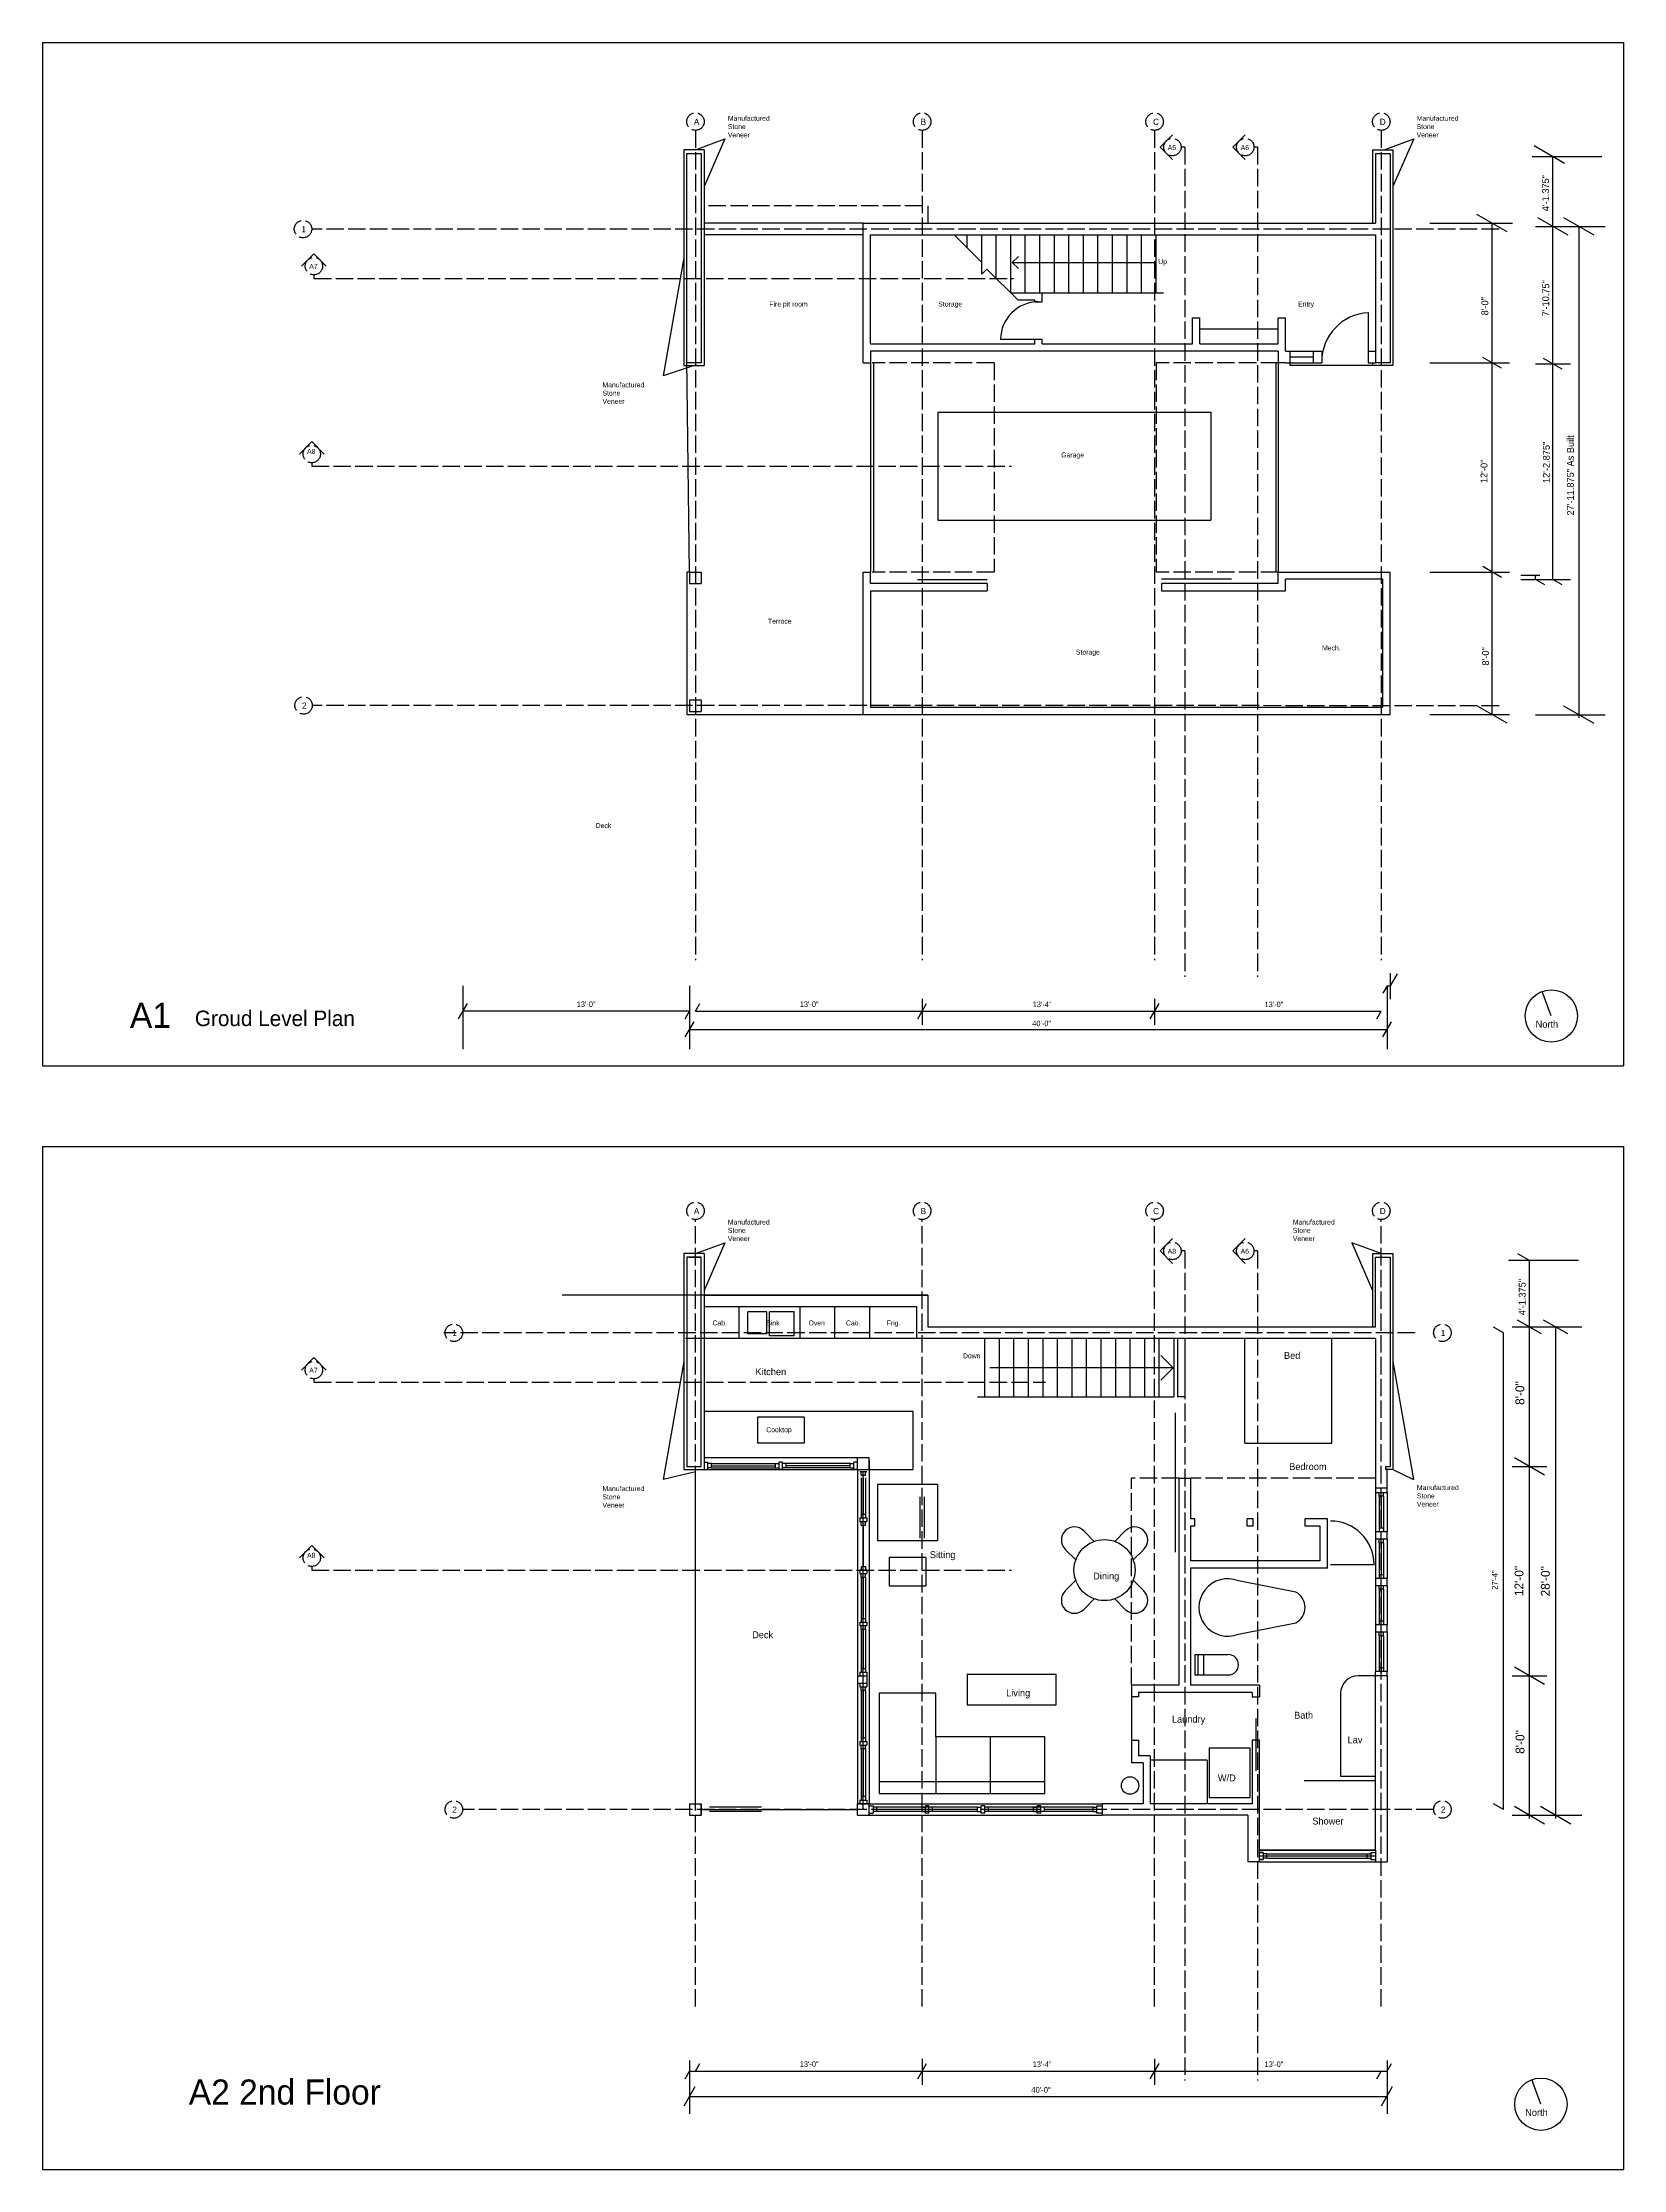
# Model space of a CAD drawing. Header units: inches. Extents: x 967 to 8475, y 452 to 3434.
# Drawn here: x 967 to 2055, y 1971 to 3434 of the extents above; entities that cross this region are included whole.
import ezdxf

# ---------------------------------------------------------------- set-up
doc = ezdxf.new("R2010")
doc.units = ezdxf.units.IN
doc.header["$MEASUREMENT"] = 0
doc.linetypes.add('ACAD_ISO02W100', pattern=[15, 12, -3])
for name, color, linetype in [('const', 7, 'Continuous'), ('e1', 7, 'Continuous'), ('e2', 251, 'Continuous'), ('glass', 172, 'Continuous'), ('grid', 252, 'ACAD_ISO02W100'), ('millwork', 253, 'Continuous'), ('soffit', 253, 'ACAD_ISO02W100'), ('stairs', 140, 'Continuous'), ('walls', 7, 'Continuous')]:
    doc.layers.add(name, color=color, linetype=linetype)

msp = doc.modelspace()

# ---------------------------------------------------------------- linework, layer by layer
for p, q in [((966.9, 3434.3), (2054.9, 3434.3)), ((966.9, 3434.3), (966.9, 2730.3)), ((2054.9, 3434.3), (2054.9, 2730.3)), ((966.9, 2730.3), (2054.9, 2730.3)), ((966.9, 2674.8), (2054.9, 2674.8)), ((966.9, 2674.8), (966.9, 1970.8)), ((2054.9, 2674.8), (2054.9, 1970.8)), ((966.9, 1970.8), (2054.9, 1970.8))]:
    msp.add_line(p, q)
at = {"layer": 'const'}
for p, q in [((2040, 3355.8), (1992, 3355.8)), ((2014.3, 3351.2), (1993.6, 3363.2)), ((2006.4, 3064.9), (2006.4, 3355.8)), ((1974.9, 3304), (1954.1, 3316)), ((1964.5, 2972), (1964.5, 3310)), ((1994.4, 3307.8), (2042.4, 3307.8)), ((2016.8, 3301.8), (1996, 3313.8)), ((2034.8, 3301.8), (2014, 3313.8)), ((2024.4, 2969.6), (2024.4, 3307.8)), ((1921.7, 3214), (1976.5, 3214)), ((1971, 3210.3), (1958.1, 3217.7)), ((1994.4, 3213.3), (2018.4, 3213.3)), ((2012.8, 3209.6), (1999.9, 3217)), ((1971, 3066.3), (1958.1, 3073.7)), ((1921.7, 3070), (1976.5, 3070)), ((1984.2, 3067.8), (1997.3, 3067.8)), ((1984.2, 3064.9), (2018.4, 3064.9)), ((1994.4, 3064.9), (1994.4, 3067.8)), ((2000.8, 3061.2), (1994.4, 3064.9)), ((2012.8, 3061.2), (2006.4, 3064.9)), ((1921.7, 2972), (1976.5, 2972)), ((1974.9, 2966), (1954.1, 2978)), ((1994.4, 2971.8), (2042.4, 2971.8)), ((2034.8, 2965.8), (2014, 2977.8)), ((1256.3, 2785.3), (1256.3, 2741.7)), ((1412.3, 2785.3), (1412.3, 2741.7)), ((1892.3, 2785.3), (1889.3, 2780.1)), ((1892.3, 2785.3), (1892.3, 2741.7)), ((1892.3, 2785.3), (1894.3, 2785.3)), ((1899.1, 2793.6), (1894.3, 2785.3)), ((1253.3, 2762.6), (1259.3, 2773)), ((1412.3, 2767.8), (1256.3, 2767.8)), ((1409.3, 2762.6), (1412.3, 2767.8)), ((1416.3, 2767.8), (1419.3, 2773)), ((1416.3, 2767.8), (1888.3, 2767.8)), ((1569.3, 2762.6), (1575.3, 2773)), ((1729.3, 2762.6), (1735.3, 2773)), ((1885.3, 2762.6), (1888.3, 2767.8)), ((1409.3, 2750.1), (1415.3, 2760.5)), ((1412.3, 2755.3), (1892.3, 2755.3)), ((1889.3, 2750.1), (1895.3, 2760.5)), ((2023.9, 2596.3), (1975.9, 2596.3)), ((1990.3, 2596.3), (1982.3, 2600.9)), ((1990.3, 2212.3), (1990.3, 2596.3)), ((1972.3, 2546.5), (1965.6, 2550.3)), ((1978.3, 2550.5), (2026.3, 2550.5)), ((1998.6, 2545.7), (1982, 2555.3)), ((2016.6, 2545.7), (2000, 2555.3)), ((2008.3, 2212.3), (2008.3, 2550.5)), ((1972.3, 2218.5), (1972.3, 2546.5)), ((2000.7, 2448.5), (1979.9, 2460.5)), ((1978.3, 2454.5), (2002.3, 2454.5)), ((2000.7, 2304.5), (1979.9, 2316.5)), ((1978.3, 2310.5), (2002.3, 2310.5)), ((1972.3, 2218.5), (1965.6, 2222.3)), ((1978.3, 2214.5), (2026.3, 2214.5)), ((2000.7, 2208.5), (1979.9, 2220.5)), ((2018.7, 2208.5), (1997.9, 2220.5)), ((1409.3, 2033.2), (1412.3, 2038.4)), ((1412.3, 2045.7), (1412.3, 2009.1)), ((1412.3, 2038.4), (1892.3, 2038.4)), ((1416.3, 2038.4), (1419.3, 2043.6)), ((1569.3, 2033.2), (1575.3, 2043.6)), ((1729.3, 2033.2), (1735.3, 2043.6)), ((1885.3, 2033.2), (1888.3, 2038.4)), ((1892.3, 2045.7), (1892.3, 2009.1)), ((1892.3, 2038.4), (1895.3, 2043.6)), ((1408.5, 2014.5), (1416.1, 2027.8)), ((1412.3, 2021.1), (1892.3, 2021.1)), ((1888.5, 2014.5), (1896.1, 2027.8))]:
    msp.add_line(p, q, dxfattribs=at)
at = {"layer": 'e1'}
for p, q in [((1892.3, 2436.5), (1892.3, 2452.5)), ((1892.3, 2404.5), (1892.3, 2409.5)), ((1892.3, 2372.5), (1892.3, 2377.5)), ((1892.3, 2340.5), (1892.3, 2345.5)), ((1892.3, 2310.5), (1892.3, 2313.5)), ((1892.3, 2310.5), (1884.3, 2310.5)), ((1892.3, 2310.5), (1892.3, 2214.5))]:
    msp.add_line(p, q, dxfattribs=at)
for centre in [(2005.3, 2764.5), (1998.1, 2015.7)]:
    msp.add_circle(centre, 18, dxfattribs=at)
at = {"layer": 'e2'}
for p, q in [((1753, 3362.4), (1750.5, 3362.4)), ((1803.2, 3362.4), (1800.7, 3362.4)), ((1412.3, 3070), (1410.3, 3216)), ((1412.3, 3070), (1410.3, 3070)), ((1410.3, 3070), (1410.3, 2972)), ((1410.3, 2972), (1531.8, 2972)), ((1753, 2602.8), (1750.5, 2602.8)), ((1803.2, 2602.8), (1800.7, 2602.8)), ((1527.8, 2452.5), (1527.8, 2310.5)), ((1535.8, 2458.5), (1535.8, 2222.5)), ((1527.8, 2305.5), (1527.8, 2222.5)), ((1535.8, 2222.5), (1696.3, 2222.5)), ((1535.8, 2214.5), (1696.3, 2214.5))]:
    msp.add_line(p, q, dxfattribs=at)
at = {"layer": 'glass'}
for p, q in [((1825.3, 3218), (1841.3, 3218)), ((1427.3, 2456.5), (1471.3, 2456.5)), ((1427.3, 2453.5), (1471.3, 2453.5)), ((1522.8, 2456.5), (1478.8, 2456.5)), ((1522.8, 2453.5), (1478.8, 2453.5)), ((1530.3, 2446.6), (1530.3, 2421.6)), ((1533.3, 2446.6), (1533.3, 2421.6)), ((1570.8, 2433.6), (1570.8, 2405.3)), ((1573.8, 2433.6), (1573.8, 2405.3)), ((1886.8, 2434), (1886.8, 2412)), ((1889.8, 2434), (1889.8, 2412)), ((1886.8, 2402), (1886.8, 2380)), ((1889.8, 2402), (1889.8, 2380)), ((1530.3, 2378.3), (1530.3, 2350)), ((1533.3, 2378.3), (1533.3, 2350)), ((1886.8, 2370), (1886.8, 2348)), ((1889.8, 2370), (1889.8, 2348)), ((1530.3, 2342.5), (1530.3, 2315.5)), ((1533.3, 2342.5), (1533.3, 2315.5)), ((1886.8, 2338), (1886.8, 2316)), ((1889.8, 2338), (1889.8, 2316)), ((1530.3, 2300.5), (1530.3, 2267.7)), ((1533.3, 2300.5), (1533.3, 2267.7)), ((1530.3, 2260.2), (1530.3, 2227.5)), ((1533.3, 2260.2), (1533.3, 2227.5)), ((1461.7, 2220), (1426, 2220)), ((1461.7, 2217), (1426, 2217)), ((1576.8, 2220), (1540.5, 2220)), ((1576.8, 2217), (1540.5, 2217)), ((1610.5, 2220), (1579.5, 2220)), ((1610.5, 2217), (1579.5, 2217)), ((1690, 2220), (1618, 2220)), ((1690, 2217), (1618, 2217)), ((1809.4, 2188), (1878.6, 2188)), ((1809.4, 2185), (1878.6, 2185))]:
    msp.add_line(p, q, dxfattribs=at)
at = {"layer": 'grid'}
for p, q in [((1416.3, 3373.9), (1416.3, 2803)), ((1572.3, 3373.9), (1572.3, 2803)), ((1732.3, 3373.9), (1732.3, 2803)), ((1888.3, 3373.9), (1888.3, 2803)), ((1753, 3362.4), (1753, 2791.5)), ((1803.2, 3362.4), (1803.2, 2791.5)), ((1969.3, 3306), (1152.2, 3306)), ((1153.7, 3274.5), (1153.7, 3272)), ((1153.7, 3272), (1635.1, 3272)), ((1152.2, 3145.2), (1152.2, 3142.8)), ((1152.2, 3142.8), (1633.7, 3142.8)), ((1969.3, 2978), (1152.6, 2978.2)), ((1416.3, 2082.9), (1416.3, 2624.4)), ((1572.3, 2082.9), (1572.3, 2624.4)), ((1732.3, 2082.9), (1732.3, 2624.4)), ((1888.3, 2082.9), (1888.3, 2624.4)), ((1753, 2602.8), (1753, 2031.9)), ((1803.2, 2602.8), (1803.2, 2031.9)), ((1911.5, 2546.5), (1243.2, 2546.5)), ((1153.7, 2514.9), (1153.7, 2512.5)), ((1153.7, 2512.5), (1657.3, 2512.5)), ((1152.2, 2385.7), (1152.2, 2383.2)), ((1152.2, 2383.2), (1633.7, 2383.2)), ((1924.3, 2218.5), (1256, 2218.5))]:
    msp.add_line(p, q, dxfattribs=at)
for centre in [(1416.3, 3379.9), (1572.3, 3379.9), (1732.3, 3379.9), (1888.3, 3379.9), (1744.5, 3362.4), (1794.7, 3362.4), (1146.2, 3306), (1153.7, 3280.5), (1152.2, 3151.2), (1146.6, 2978.2), (1416.3, 2630.4), (1572.3, 2630.4), (1732.3, 2630.4), (1888.3, 2630.4), (1744.5, 2602.8), (1794.7, 2602.8), (1250, 2546.5), (1930.3, 2546.5), (1153.7, 2520.9), (1152.2, 2391.7), (1250, 2218.5), (1930.3, 2218.5)]:
    msp.add_circle(centre, 6, dxfattribs=at)
at = {"layer": 'millwork'}
for p, q in [((1416.3, 3360.6), (1436.6, 3368.1)), ((1436.6, 3368.1), (1422.3, 3335.3)), ((1890.3, 3360.6), (1910.6, 3368.1)), ((1910.6, 3368.1), (1896.3, 3335.3)), ((1531.8, 3310), (1422.3, 3310)), ((1531.8, 3302), (1422.3, 3302)), ((1408.3, 3286.3), (1394.1, 3205.1)), ((1817.3, 3237), (1763.3, 3237)), ((1879.3, 3248.5), (1879.3, 3214.5)), ((1825.3, 3222), (1841.3, 3222)), ((1415.3, 3212), (1394.1, 3205.1)), ((1825.3, 3214), (1841.3, 3214)), ((1825.3, 3214), (1825.3, 3212)), ((1882.3, 3212), (1825.3, 3212)), ((1617.1, 3064.7), (1569.1, 3064.7)), ((1785.1, 3065.1), (1737.1, 3065.1)), ((1416.3, 2601), (1436.6, 2608.5)), ((1436.6, 2608.5), (1422.3, 2575.7)), ((1888.3, 2601), (1868, 2608.5)), ((1868, 2608.5), (1882.3, 2575.7)), ((1884.3, 2550.5), (1884.3, 2598.5)), ((1576.3, 2572.5), (1324.5, 2572.5)), ((1446.3, 2542.5), (1446.3, 2564.5)), ((1488.3, 2542.5), (1488.3, 2564.5)), ((1512.3, 2542.5), (1512.3, 2564.5)), ((1536.3, 2542.5), (1536.3, 2564.5)), ((1452.3, 2545.9), (1452.3, 2560.9)), ((1465.3, 2560.9), (1452.3, 2560.9)), ((1465.3, 2545.9), (1465.3, 2560.9)), ((1467.3, 2544.4), (1467.3, 2560.9)), ((1484.3, 2560.9), (1467.3, 2560.9)), ((1484.3, 2544.4), (1484.3, 2560.9)), ((1568.3, 2542.5), (1409.5, 2542.5)), ((1465.3, 2545.9), (1452.3, 2545.9)), ((1484.3, 2544.4), (1467.3, 2544.4)), ((1794.3, 2470.5), (1794.3, 2542.5)), ((1854.3, 2470.5), (1854.3, 2542.5)), ((1408.3, 2526.7), (1394.1, 2445.6)), ((1896.3, 2526.7), (1910.5, 2445.6)), ((1422.3, 2492.5), (1565.8, 2492.5)), ((1459.1, 2488.5), (1459.1, 2470.5)), ((1491.1, 2488.5), (1459.1, 2488.5)), ((1491.1, 2488.5), (1491.1, 2470.5)), ((1565.8, 2492.5), (1565.8, 2452.5)), ((1748, 2502.5), (1748, 2502.5)), ((1527.8, 2460.5), (1422.3, 2460.5)), ((1491.1, 2470.5), (1459.1, 2470.5)), ((1794.3, 2470.5), (1854.3, 2470.5)), ((1415.3, 2450.5), (1394.1, 2445.6)), ((1416.3, 2222.5), (1416.3, 2452.5)), ((1422.3, 2452.5), (1527.8, 2452.5)), ((1427.3, 2455), (1471.3, 2455)), ((1522.8, 2455), (1478.8, 2455)), ((1531.8, 2218.5), (1531.8, 2451.1)), ((1531.8, 2446.6), (1531.8, 2421.6)), ((1535.8, 2452.5), (1565.8, 2452.5)), ((1896.3, 2452.5), (1910.5, 2445.6)), ((1582.9, 2442.2), (1541.6, 2442.2)), ((1541.6, 2442.2), (1541.6, 2403.7)), ((1582.9, 2442.2), (1582.9, 2403.7)), ((1884.3, 2436.5), (1884.3, 2409.5)), ((1888.3, 2434), (1888.3, 2412)), ((1892.3, 2436.5), (1892.3, 2409.5)), ((1531.8, 2414.1), (1531.8, 2385.8)), ((1541.6, 2403.7), (1582.9, 2403.7)), ((1683.5, 2410.3), (1690.7, 2403)), ((1712.1, 2410.3), (1704.8, 2403)), ((1884.3, 2404.5), (1884.3, 2377.5)), ((1888.3, 2402), (1888.3, 2380)), ((1892.3, 2404.5), (1892.3, 2377.5)), ((1574.9, 2391.9), (1549.6, 2391.9)), ((1549.6, 2391.9), (1549.6, 2372.4)), ((1574.9, 2391.9), (1574.9, 2372.4)), ((1670.7, 2397.5), (1678, 2390.3)), ((1724.8, 2397.5), (1717.6, 2390.3)), ((1531.8, 2378.3), (1531.8, 2350)), ((1549.6, 2372.4), (1574.9, 2372.4)), ((1670.7, 2368.9), (1678, 2376.2)), ((1724.8, 2368.9), (1717.6, 2376.2)), ((1829.4, 2368.1), (1790, 2375.8)), ((1884.3, 2372.5), (1884.3, 2345.5)), ((1892.3, 2372.5), (1892.3, 2345.5)), ((1683.5, 2356.2), (1690.7, 2363.4)), ((1712.1, 2356.2), (1704.8, 2363.4)), ((1888.3, 2370), (1888.3, 2348)), ((1531.8, 2342.5), (1531.8, 2315.5)), ((1790, 2339.2), (1829.4, 2346.9)), ((1884.3, 2340.5), (1884.3, 2313.5)), ((1888.3, 2338), (1888.3, 2312.5)), ((1888.3, 2338), (1888.3, 2316)), ((1892.3, 2340.5), (1892.3, 2313.5)), ((1760, 2325.1), (1783, 2325.1)), ((1760, 2325.1), (1760, 2311.1)), ((1762.3, 2311.1), (1762.3, 2325.1)), ((1766, 2325.1), (1766, 2311.1)), ((1531.8, 2300.5), (1531.8, 2267.7)), ((1603.3, 2311.7), (1603.3, 2290.6)), ((1603.3, 2311.7), (1664.5, 2311.7)), ((1664.5, 2290.6), (1664.5, 2311.7)), ((1760, 2311.1), (1783, 2311.1)), ((1860.3, 2298.5), (1860.3, 2241.5)), ((1884.3, 2310.5), (1872.3, 2310.5)), ((1603.3, 2290.6), (1664.5, 2290.6)), ((1531.8, 2260.2), (1531.8, 2227.5)), ((1581.7, 2268.5), (1581.7, 2229.5)), ((1619.2, 2268.5), (1619.2, 2229.5)), ((1769.9, 2260.9), (1797.9, 2260.9)), ((1769.9, 2260.9), (1769.9, 2226.5)), ((1797.9, 2260.9), (1797.9, 2226.5)), ((1768.4, 2252.5), (1729.3, 2252.5)), ((1768.4, 2252.5), (1768.4, 2222.5)), ((1860.3, 2241.5), (1884.3, 2241.5)), ((1656.7, 2237.5), (1542.7, 2237.5)), ((1797.9, 2226.5), (1769.9, 2226.5)), ((1420.3, 2218.5), (1527.8, 2218.5)), ((1572, 2218.5), (1541, 2218.5)), ((1610.5, 2218.5), (1579.5, 2218.5)), ((1649, 2218.5), (1618, 2218.5)), ((1690, 2218.5), (1656.5, 2218.5)), ((1804.4, 2190.5), (1884.3, 2190.5)), ((1804.4, 2186.5), (1884.2, 2186.5)), ((1804.4, 2182.5), (1884.3, 2182.5))]:
    msp.add_line(p, q, dxfattribs=at)
msp.add_lwpolyline([(1542.7, 2229.5), (1656.7, 2229.5), (1656.7, 2268.5), (1581.7, 2268.5), (1581.7, 2298.5), (1542.7, 2298.5), (1542.7, 2229.5)], dxfattribs=at)
msp.add_circle((1715.4, 2235), 6, dxfattribs=at)
for centre, radius, start, end in [((1652.3, 3230), 26, 90, 180), ((1881, 3214.8), 33.7, 92.925, 180.4738), ((1853.3, 2387), 30, 0, 90), ((1677.1, 2403.9), 9, 45, 225), ((1718.5, 2403.9), 9, 315, 135), ((1782.6, 2357.5), 19.8, 67.9278, 292.0722), ((1677.1, 2362.5), 9, 135, 315), ((1718.5, 2362.5), 9, 225, 45), ((1823.8, 2357.5), 12, 297.8274, 62.1726), ((1783, 2318.1), 7, 270, 90), ((1872.3, 2298.5), 12, 90, 180)]:
    msp.add_arc(centre, radius, start, end, dxfattribs=at)
at = {"layer": 'soffit'}
for p, q in [((1572.3, 3322), (1422.3, 3322)), ((1576.3, 3322), (1576.3, 3310)), ((1621.8, 3214), (1537.8, 3214)), ((1621.8, 3214), (1621.8, 3070)), ((1817.3, 3214), (1733.3, 3214)), ((1733.3, 3214), (1733.3, 3070)), ((1621.8, 3070), (1537.8, 3070)), ((1817.3, 3070), (1733.3, 3070)), ((1716.3, 2304.1), (1716.3, 2446.5)), ((1749, 2446.5), (1716.3, 2446.5)), ((1884.3, 2446.5), (1757, 2446.5))]:
    msp.add_line(p, q, dxfattribs=at)
at = {"layer": 'stairs'}
for p, q in [((1613.3, 3283), (1594.3, 3302)), ((1603.3, 3293), (1603.3, 3302)), ((1613.3, 3275), (1613.3, 3302)), ((1623.3, 3272), (1623.3, 3302)), ((1633.3, 3262), (1633.3, 3302)), ((1643.3, 3262), (1643.3, 3302)), ((1653.3, 3262), (1653.3, 3302)), ((1663.3, 3262), (1663.3, 3302)), ((1673.3, 3262), (1673.3, 3302)), ((1683.3, 3262), (1683.3, 3302)), ((1693.3, 3262), (1693.3, 3302)), ((1703.3, 3262), (1703.3, 3302)), ((1713.3, 3262), (1713.3, 3302)), ((1723.3, 3262), (1723.3, 3302)), ((1733.3, 3262), (1733.3, 3302)), ((1613.3, 3275), (1616.8, 3278.5)), ((1638.3, 3257), (1616.8, 3278.5)), ((1634.3, 3283), (1638.5, 3287.2)), ((1634.3, 3283), (1733.3, 3283)), ((1634.3, 3283), (1638.5, 3278.8)), ((1633.3, 3262), (1738.3, 3262)), ((1649.8, 3257), (1638.3, 3257)), ((1649.8, 3256), (1654.8, 3256)), ((1652.3, 3230), (1626.3, 3230)), ((1654.8, 3230), (1649.8, 3230)), ((1615.5, 2502.5), (1615.5, 2542.5)), ((1625.5, 2502.5), (1625.5, 2542.5)), ((1635.5, 2502.5), (1635.5, 2542.5)), ((1645.5, 2502.5), (1645.5, 2542.5)), ((1655.5, 2502.5), (1655.5, 2542.5)), ((1665.5, 2502.5), (1665.5, 2542.5)), ((1675.5, 2502.5), (1675.5, 2542.5)), ((1685.5, 2502.5), (1685.5, 2542.5)), ((1695.5, 2502.5), (1695.5, 2542.5)), ((1705.5, 2502.5), (1705.5, 2542.5)), ((1715.5, 2502.5), (1715.5, 2542.5)), ((1725.5, 2502.5), (1725.5, 2542.5)), ((1735.5, 2502.5), (1735.5, 2542.5)), ((1610.5, 2502.5), (1745.5, 2502.5))]:
    msp.add_line(p, q, dxfattribs=at)
at = {"layer": 'walls'}
for p, q in [((1744.5, 3370.9), (1736, 3362.4)), ((1794.7, 3370.9), (1786.2, 3362.4)), ((1408.3, 3360.6), (1408.3, 3212)), ((1422.3, 3360.6), (1408.3, 3360.6)), ((1410.3, 3214), (1410.3, 3358)), ((1410.3, 3358), (1420.3, 3358)), ((1420.3, 3358), (1420.3, 3214)), ((1422.3, 3360.6), (1422.3, 3214)), ((1744.5, 3353.9), (1736, 3362.4)), ((1794.7, 3353.9), (1786.2, 3362.4)), ((1882.3, 3360.6), (1882.3, 3310)), ((1882.3, 3360.6), (1896.3, 3360.6)), ((1884.3, 3358), (1884.3, 3310)), ((1884.3, 3358), (1894.3, 3358)), ((1894.3, 3358), (1894.3, 3214)), ((1896.3, 3360.6), (1896.3, 3212)), ((1531.8, 3310), (1884.3, 3310)), ((1531.8, 3214), (1531.8, 3310)), ((1921.7, 3310), (1978.5, 3310)), ((1536.8, 3227), (1536.8, 3302)), ((1536.8, 3302), (1884.3, 3302)), ((1884.3, 3302), (1884.3, 3214)), ((1145.2, 3280.5), (1153.7, 3289)), ((1162.2, 3280.5), (1153.7, 3289)), ((1649.8, 3256), (1649.8, 3257)), ((1654.8, 3256), (1654.8, 3262)), ((1758.3, 3245), (1763.3, 3245)), ((1758.3, 3227), (1758.3, 3245)), ((1763.3, 3227), (1763.3, 3245)), ((1763.3, 3227), (1763.3, 3245)), ((1817.3, 3227), (1817.3, 3245)), ((1817.3, 3245), (1822.3, 3245)), ((1822.3, 3222), (1822.3, 3245)), ((1536.8, 3227), (1649.8, 3227)), ((1817.3, 3222), (1536.8, 3222)), ((1536.8, 3222), (1536.8, 3214)), ((1649.8, 3227), (1649.8, 3230)), ((1654.8, 3227), (1654.8, 3230)), ((1654.8, 3227), (1758.3, 3227)), ((1763.3, 3227), (1817.3, 3227)), ((1817.3, 3222), (1817.3, 3214)), ((1822.3, 3222), (1825.3, 3222)), ((1825.3, 3222), (1825.3, 3214)), ((1841.3, 3222), (1841.3, 3214)), ((1841.3, 3222), (1846.3, 3222)), ((1846.3, 3222), (1847.3, 3222)), ((1847.3, 3222), (1847.3, 3214)), ((1879.3, 3222), (1879.3, 3214)), ((1879.3, 3222), (1884.3, 3222)), ((1408.3, 3212), (1422.3, 3212)), ((1420.3, 3214), (1410.3, 3214)), ((1422.3, 3214), (1422.3, 3212)), ((1531.8, 3214), (1536.8, 3214)), ((1536.8, 3214), (1536.8, 3070)), ((1538.8, 3214), (1538.8, 3070)), ((1815.6, 3214), (1815.6, 3070)), ((1817.3, 3214), (1817.3, 3070)), ((1822.3, 3214), (1817.3, 3214)), ((1822.3, 3214), (1825.3, 3214)), ((1841.3, 3214), (1847.3, 3214)), ((1879.3, 3214), (1884.3, 3214)), ((1882.3, 3214), (1882.3, 3212)), ((1896.3, 3212), (1882.3, 3212)), ((1894.3, 3214), (1884.3, 3214)), ((1583.2, 3179.9), (1771, 3179.9)), ((1583.2, 3179.9), (1583.2, 3105.7)), ((1771, 3179.9), (1771, 3105.7)), ((1143.7, 3151.2), (1152.2, 3159.7)), ((1160.7, 3151.2), (1152.2, 3159.7)), ((1583.2, 3105.7), (1771, 3105.7)), ((1412.3, 3070), (1420.3, 3070)), ((1412.3, 3070), (1412.3, 3062)), ((1412.3, 3062), (1420.3, 3062)), ((1420.3, 3070), (1420.3, 3062)), ((1531.8, 2972), (1531.8, 3070)), ((1531.8, 3070), (1536.8, 3070)), ((1536.8, 3062), (1536.8, 3070)), ((1617.1, 3062), (1536.8, 3062)), ((1617.1, 3062), (1617.1, 3057)), ((1817.3, 3062), (1737.1, 3062)), ((1737.1, 3062), (1737.1, 3057)), ((1817.3, 3070), (1887.8, 3070)), ((1817.3, 3062), (1817.3, 3070)), ((1889.3, 3065), (1822.3, 3065)), ((1822.3, 3057), (1822.3, 3065)), ((1887.8, 3070), (1894.3, 3070)), ((1889.3, 2977), (1889.3, 3065)), ((1894.3, 2972), (1894.3, 3070)), ((1536.8, 3057), (1536.8, 2977)), ((1536.8, 3057), (1617.1, 3057)), ((1737.1, 3057), (1822.3, 3057)), ((1412.3, 2982), (1420.3, 2982)), ((1412.3, 2982), (1412.3, 2974)), ((1412.3, 2974), (1420.3, 2974)), ((1420.3, 2982), (1420.3, 2974)), ((1531.8, 2972), (1894.3, 2972)), ((1536.8, 2977), (1889.3, 2977)), ((1894.3, 2793.9), (1894.3, 2776)), ((2005.3, 2764.5), (1999.1, 2781.4)), ((1572.3, 2776.4), (1572.3, 2758.4)), ((1732.3, 2776.4), (1732.3, 2758.4)), ((1744.5, 2611.3), (1736, 2602.8)), ((1794.7, 2611.3), (1786.2, 2602.8)), ((1408.3, 2601), (1408.3, 2452.5)), ((1422.3, 2601), (1408.3, 2601)), ((1420.3, 2598.5), (1410.3, 2598.5)), ((1410.3, 2598.5), (1410.3, 2454.5)), ((1412.3, 2598.5), (1420.3, 2598.5)), ((1420.3, 2454.5), (1420.3, 2598.5)), ((1422.3, 2601), (1422.3, 2452.5)), ((1744.5, 2594.3), (1736, 2602.8)), ((1794.7, 2594.3), (1786.2, 2602.8)), ((1882.3, 2601), (1882.3, 2550.5)), ((1882.3, 2601), (1896.3, 2601)), ((1884.3, 2598.5), (1894.3, 2598.5)), ((1894.3, 2598.5), (1894.3, 2454.5)), ((1896.3, 2601), (1896.3, 2452.5)), ((1422.3, 2572.5), (1576.3, 2572.5)), ((1422.3, 2564.5), (1568.3, 2564.5)), ((1568.3, 2564.5), (1568.3, 2542.5)), ((1576.3, 2572.5), (1576.3, 2550.5)), ((1576.3, 2550.5), (1884.3, 2550.5)), ((1884.3, 2542.5), (1568.3, 2542.5)), ((1745.5, 2542.5), (1745.5, 2502.5)), ((1748, 2542.5), (1748, 2502.5)), ((1753, 2542.5), (1753, 2502.5)), ((1884.3, 2542.5), (1884.3, 2436.5)), ((1145.2, 2520.9), (1153.7, 2529.4)), ((1162.2, 2520.9), (1153.7, 2529.4)), ((1745.1, 2522.5), (1618.9, 2522.5)), ((1745.1, 2522.5), (1736.6, 2530.9)), ((1745.1, 2522.5), (1736.6, 2514)), ((1746.5, 2491.5), (1746.5, 2395.5)), ((1753, 2502.5), (1748, 2502.5)), ((1535.8, 2460.5), (1527.8, 2460.5)), ((1527.8, 2452.5), (1527.8, 2460.5)), ((1535.8, 2452.5), (1535.8, 2460.5)), ((1408.3, 2452.5), (1422.3, 2452.5)), ((1410.3, 2454.5), (1420.3, 2454.5)), ((1422.3, 2457.5), (1424.8, 2457.5)), ((1422.3, 2452.5), (1424.8, 2452.5)), ((1424.8, 2452.5), (1424.8, 2457.5)), ((1427.3, 2456.5), (1424.8, 2456.5)), ((1427.3, 2453.5), (1424.8, 2453.5)), ((1427.3, 2453.5), (1427.3, 2456.5)), ((1471.3, 2453.5), (1471.3, 2456.5)), ((1471.3, 2456.5), (1473.8, 2456.5)), ((1471.3, 2453.5), (1473.8, 2453.5)), ((1476.3, 2457.5), (1473.8, 2457.5)), ((1473.8, 2452.5), (1473.8, 2457.5)), ((1476.3, 2452.5), (1473.8, 2452.5)), ((1476.3, 2452.5), (1476.3, 2457.5)), ((1478.8, 2456.5), (1476.3, 2456.5)), ((1478.8, 2453.5), (1476.3, 2453.5)), ((1478.8, 2453.5), (1478.8, 2456.5)), ((1522.8, 2456.5), (1525.3, 2456.5)), ((1522.8, 2453.5), (1522.8, 2456.5)), ((1522.8, 2453.5), (1525.3, 2453.5)), ((1525.3, 2452.5), (1525.3, 2457.5)), ((1527.8, 2457.5), (1525.3, 2457.5)), ((1527.8, 2452.5), (1525.3, 2452.5)), ((1527.8, 2452.5), (1535.8, 2452.5)), ((1529.3, 2451.1), (1534.3, 2451.1)), ((1530.3, 2448.6), (1530.3, 2451.1)), ((1530.3, 2448.6), (1533.3, 2448.6)), ((1533.3, 2448.6), (1533.3, 2451.1)), ((1749, 2446.5), (1749, 2304.1)), ((1749, 2446.5), (1757, 2446.5)), ((1757, 2446.5), (1757, 2418.5)), ((1891.1, 2454.5), (1894.3, 2454.5)), ((1891.1, 2454.5), (1891.1, 2452.5)), ((1896.3, 2452.5), (1891.1, 2452.5)), ((1892.3, 2439.5), (1884.3, 2439.5)), ((1892.3, 2436.5), (1884.3, 2436.5)), ((1886.8, 2434), (1886.8, 2436.5)), ((1889.8, 2434), (1886.8, 2434)), ((1889.8, 2434), (1889.8, 2436.5)), ((1529.3, 2419.1), (1534.3, 2419.1)), ((1529.3, 2419.1), (1529.3, 2416.6)), ((1529.3, 2416.6), (1534.3, 2416.6)), ((1530.3, 2421.6), (1530.3, 2419.1)), ((1530.3, 2421.6), (1533.3, 2421.6)), ((1530.3, 2414.1), (1530.3, 2416.6)), ((1533.3, 2421.6), (1533.3, 2419.1)), ((1533.3, 2414.1), (1533.3, 2416.6)), ((1534.3, 2419.1), (1534.3, 2416.6)), ((1760, 2418.5), (1757, 2418.5)), ((1760, 2413.5), (1760, 2418.5)), ((1800, 2418.5), (1796, 2418.5)), ((1796, 2413.5), (1796, 2418.5)), ((1800, 2413.5), (1800, 2418.5)), ((1851.3, 2418.5), (1836, 2418.5)), ((1836, 2413.5), (1836, 2418.5)), ((1851.3, 2389.5), (1851.3, 2418.5)), ((1530.3, 2414.1), (1533.3, 2414.1)), ((1757, 2413.5), (1757, 2389.5)), ((1760, 2413.5), (1757, 2413.5)), ((1800, 2413.5), (1796, 2413.5)), ((1846.3, 2413.5), (1836, 2413.5)), ((1846.3, 2389.5), (1846.3, 2413.5)), ((1884.3, 2409.5), (1884.3, 2404.5)), ((1892.3, 2409.5), (1884.3, 2409.5)), ((1892.3, 2404.5), (1884.3, 2404.5)), ((1889.8, 2412), (1886.8, 2412)), ((1886.8, 2412), (1886.8, 2409.5)), ((1886.8, 2402), (1886.8, 2404.5)), ((1889.8, 2402), (1886.8, 2402)), ((1889.8, 2412), (1889.8, 2409.5)), ((1889.8, 2402), (1889.8, 2404.5)), ((1143.7, 2391.7), (1152.2, 2400.2)), ((1160.7, 2391.7), (1152.2, 2400.2)), ((1530.3, 2385.8), (1530.3, 2383.3)), ((1530.3, 2385.8), (1533.3, 2385.8)), ((1533.3, 2385.8), (1533.3, 2383.3)), ((1846.3, 2389.5), (1757, 2389.5)), ((1851.3, 2384.5), (1851.3, 2389.5)), ((1853.3, 2387), (1883.3, 2387)), ((1529.3, 2383.3), (1534.3, 2383.3)), ((1529.3, 2383.3), (1529.3, 2380.8)), ((1529.3, 2380.8), (1534.3, 2380.8)), ((1530.3, 2378.3), (1530.3, 2380.8)), ((1530.3, 2378.3), (1533.3, 2378.3)), ((1533.3, 2378.3), (1533.3, 2380.8)), ((1534.3, 2383.3), (1534.3, 2380.8)), ((1757, 2384.5), (1757, 2304.1)), ((1851.3, 2384.5), (1757, 2384.5)), ((1884.3, 2377.5), (1884.3, 2372.5)), ((1892.3, 2377.5), (1884.3, 2377.5)), ((1892.3, 2372.5), (1884.3, 2372.5)), ((1889.8, 2380), (1886.8, 2380)), ((1886.8, 2380), (1886.8, 2377.5)), ((1886.8, 2370), (1886.8, 2372.5)), ((1889.8, 2380), (1889.8, 2377.5)), ((1889.8, 2370), (1889.8, 2372.5)), ((1889.8, 2370), (1886.8, 2370)), ((1529.3, 2347.5), (1534.3, 2347.5)), ((1529.3, 2347.5), (1529.3, 2345)), ((1529.3, 2345), (1534.3, 2345)), ((1530.3, 2350), (1530.3, 2347.5)), ((1530.3, 2350), (1533.3, 2350)), ((1530.3, 2342.5), (1530.3, 2345)), ((1530.3, 2342.5), (1533.3, 2342.5)), ((1533.3, 2350), (1533.3, 2347.5)), ((1533.3, 2342.5), (1533.3, 2345)), ((1534.3, 2347.5), (1534.3, 2345)), ((1892.3, 2345.5), (1884.3, 2345.5)), ((1884.3, 2345.5), (1884.3, 2340.5)), ((1889.8, 2348), (1886.8, 2348)), ((1886.8, 2348), (1886.8, 2345.5)), ((1889.8, 2348), (1889.8, 2345.5)), ((1892.3, 2340.5), (1884.3, 2340.5)), ((1886.8, 2338), (1886.8, 2340.5)), ((1889.8, 2338), (1886.8, 2338)), ((1889.8, 2338), (1889.8, 2340.5)), ((1529.3, 2313), (1534.3, 2313)), ((1529.3, 2313), (1529.3, 2310.5)), ((1530.3, 2315.5), (1533.3, 2315.5)), ((1530.3, 2315.5), (1530.3, 2313)), ((1533.3, 2315.5), (1533.3, 2313)), ((1534.3, 2313), (1534.3, 2303)), ((1884.3, 2190.5), (1884.3, 2313.5)), ((1892.3, 2313.5), (1884.3, 2313.5)), ((1889.8, 2316), (1886.8, 2316)), ((1886.8, 2316), (1886.8, 2313.5)), ((1889.8, 2316), (1889.8, 2313.5)), ((1527.8, 2310.5), (1534.3, 2310.5)), ((1527.8, 2310.5), (1527.8, 2305.5)), ((1527.8, 2305.5), (1534.3, 2305.5)), ((1529.3, 2305.5), (1529.3, 2303)), ((1529.3, 2303), (1534.3, 2303)), ((1530.3, 2300.5), (1530.3, 2303)), ((1530.3, 2300.5), (1533.3, 2300.5)), ((1533.3, 2300.5), (1533.3, 2303)), ((1716.3, 2304.1), (1716.3, 2296.1)), ((1749, 2304.1), (1716.3, 2304.1)), ((1799.4, 2299.1), (1721.3, 2299.1)), ((1721.3, 2299.1), (1721.3, 2296.1)), ((1804.4, 2304.1), (1757, 2304.1)), ((1799.4, 2299.1), (1799.4, 2296.1)), ((1804.4, 2304.1), (1804.4, 2296.1)), ((1721.3, 2296.1), (1716.3, 2296.1)), ((1716.3, 2296.1), (1716.3, 2266.1)), ((1799.4, 2296.1), (1804.4, 2296.1)), ((1801.9, 2281.1), (1801.9, 2245.1)), ((1529.3, 2265.2), (1534.3, 2265.2)), ((1529.3, 2265.2), (1529.3, 2262.7)), ((1529.3, 2262.7), (1534.3, 2262.7)), ((1530.3, 2267.7), (1530.3, 2265.2)), ((1530.3, 2267.7), (1533.3, 2267.7)), ((1530.3, 2260.2), (1530.3, 2262.7)), ((1533.3, 2260.2), (1530.3, 2260.2)), ((1533.3, 2267.7), (1533.3, 2265.2)), ((1533.3, 2260.2), (1533.3, 2262.7)), ((1534.3, 2265.2), (1534.3, 2262.7)), ((1716.3, 2266.1), (1716.3, 2250.5)), ((1716.3, 2266.1), (1721.3, 2266.1)), ((1721.3, 2266.1), (1721.3, 2255.5)), ((1729.3, 2255.5), (1721.3, 2255.5)), ((1729.3, 2255.5), (1729.3, 2222.5)), ((1799.4, 2266.1), (1799.4, 2222.5)), ((1804.4, 2266.1), (1799.4, 2266.1)), ((1801.9, 2266.1), (1801.9, 2266.1)), ((1804.4, 2222.5), (1804.4, 2266.1)), ((1724.3, 2250.5), (1716.3, 2250.5)), ((1724.3, 2250.5), (1724.3, 2222.5)), ((1892.3, 2246.5), (1892.3, 2182.5)), ((1529.3, 2225), (1534.3, 2225)), ((1529.3, 2225), (1529.3, 2222.5)), ((1533.3, 2227.5), (1530.3, 2227.5)), ((1530.3, 2227.5), (1530.3, 2225)), ((1533.3, 2227.5), (1533.3, 2225)), ((1534.3, 2225), (1534.3, 2222.5)), ((1835.3, 2238.5), (1884.3, 2238.5)), ((1412.3, 2222.5), (1412.3, 2214.5)), ((1412.3, 2222.5), (1420.3, 2222.5)), ((1412.3, 2214.5), (1420.3, 2214.5)), ((1420.3, 2222.5), (1420.3, 2214.5)), ((1420.3, 2214.5), (1420.3, 2222.5)), ((1527.8, 2222.5), (1535.8, 2222.5)), ((1535.8, 2222.5), (1527.8, 2222.5)), ((1527.8, 2214.5), (1527.8, 2222.5)), ((1527.8, 2214.5), (1535.8, 2214.5)), ((1535.8, 2214.5), (1535.8, 2222.5)), ((1535.8, 2221), (1538.5, 2221)), ((1535.8, 2216), (1538.5, 2216)), ((1538.5, 2221), (1538.5, 2216)), ((1541, 2220), (1538.5, 2220)), ((1541, 2217), (1538.5, 2217)), ((1541, 2217), (1541, 2220)), ((1572, 2220), (1574.5, 2220)), ((1572, 2220), (1572, 2217)), ((1574.5, 2220), (1572, 2220)), ((1572, 2217), (1574.5, 2217)), ((1574.5, 2217), (1572, 2217)), ((1574.5, 2216), (1574.5, 2221)), ((1577, 2221), (1574.5, 2221)), ((1577, 2216), (1574.5, 2216)), ((1577, 2216), (1577, 2221)), ((1579.5, 2220), (1577, 2220)), ((1579.5, 2217), (1577, 2217)), ((1579.5, 2217), (1579.5, 2220)), ((1610.5, 2220), (1613, 2220)), ((1610.5, 2217), (1610.5, 2220)), ((1610.5, 2217), (1613, 2217)), ((1613, 2216), (1613, 2221)), ((1615.5, 2221), (1613, 2221)), ((1615.5, 2216), (1613, 2216)), ((1615.5, 2216), (1615.5, 2221)), ((1618, 2220), (1615.5, 2220)), ((1618, 2217), (1615.5, 2217)), ((1618, 2217), (1618, 2220)), ((1649, 2220), (1651.5, 2220)), ((1649, 2217), (1649, 2220)), ((1649, 2217), (1651.5, 2217)), ((1651.5, 2216), (1651.5, 2221)), ((1654, 2221), (1651.5, 2221)), ((1654, 2216), (1651.5, 2216)), ((1654, 2216), (1654, 2221)), ((1656.5, 2220), (1654, 2220)), ((1656.5, 2217), (1654, 2217)), ((1656.5, 2217), (1656.5, 2220)), ((1690, 2217), (1690, 2220)), ((1690, 2220), (1692.5, 2220)), ((1690, 2217), (1692.5, 2217)), ((1692.5, 2216), (1692.5, 2221)), ((1692.5, 2221), (1696.3, 2221)), ((1696.3, 2216), (1692.5, 2216)), ((1696.3, 2222.5), (1696.3, 2214.5)), ((1724.3, 2222.5), (1696.3, 2222.5)), ((1796.4, 2214.5), (1696.3, 2214.5)), ((1799.4, 2222.5), (1729.3, 2222.5)), ((1796.4, 2214.5), (1796.4, 2182.5)), ((1804.4, 2190.5), (1804.4, 2222.5)), ((1804.4, 2182.5), (1796.4, 2182.5)), ((1804.4, 2182.5), (1804.4, 2190.5)), ((1884.3, 2190.5), (1804.4, 2190.5)), ((1804.4, 2189), (1806.9, 2189)), ((1806.9, 2189), (1804.4, 2189)), ((1804.4, 2184), (1806.9, 2184)), ((1806.9, 2184), (1804.4, 2184)), ((1806.9, 2189), (1806.9, 2184)), ((1809.4, 2188), (1806.9, 2188)), ((1809.4, 2185), (1806.9, 2185)), ((1809.4, 2185), (1809.4, 2188)), ((1809.4, 2185), (1809.4, 2188)), ((1878.6, 2185), (1878.6, 2188)), ((1878.6, 2188), (1881.1, 2188)), ((1878.6, 2185), (1881.1, 2185)), ((1881.1, 2189), (1881.1, 2184)), ((1881.1, 2189), (1884.3, 2189)), ((1881.1, 2184), (1884.3, 2184)), ((1884.3, 2190.5), (1884.3, 2182.5)), ((1884.3, 2182.5), (1892.3, 2182.5)), ((1572.3, 2047), (1572.3, 2029.1)), ((1732.3, 2047), (1732.3, 2029.1)), ((1998.1, 2015.7), (1991.9, 2032.6))]:
    msp.add_line(p, q, dxfattribs=at)
msp.add_circle((1697.8, 2383.2), 21, dxfattribs=at)

# ---------------------------------------------------------------- texts
at = {"layer": 'const', "attachment_point": 1}
for s, insert, char_height, width in [('A', (1415.2, 3381.9), 4.26, 1625.197), ('\\pt3.4098;Manufactured^JStone^JVeneer', (1438.6, 3383.9), 3.41, 1300.158), ('B', (1571.2, 3381.9), 4.26, 1625.197), ('C', (1731.2, 3381.9), 4.26, 1625.197), ('D', (1887.2, 3381.9), 4.26, 1625.197), ('\\pt3.4098;Manufactured^JStone^JVeneer', (1912.6, 3383.9), 3.41, 1300.158), ('A5', (1741.3, 3363.8), 3.41, 1300.158), ('A6', (1791.5, 3363.8), 3.41, 1300.158), ('1', (1145.1, 3308), 4.26, 1625.197), ('A7', (1150.5, 3282), 3.41, 1300.158), ('\\pt3.4098;Up', (1734.8, 3285.3), 3.41, 1300.158), ('\\pt3.4098;Fire pit room', (1467.1, 3256.1), 3.41, 1300.158), ('\\pt3.4098;Storage', (1583.4, 3256.1), 3.41, 1300.158), ('\\pt3.4098;Entry', (1831, 3256.1), 3.41, 1300.158), ('\\pt3.4098;Manufactured^JStone^JVeneer', (1352.3, 3200.5), 3.41, 1300.158), ('A8', (1149, 3154.7), 3.41, 1300.158), ('\\pt3.4098;Garage', (1668, 3152.3), 3.41, 1300.158), ('\\pt3.4098;Terrace', (1466.2, 3037.9), 3.41, 1300.158), ('\\pt3.4098;Storage', (1678.1, 3016.6), 3.41, 1300.158), ('\\pt3.4098;Mech.', (1847.5, 3019.5), 3.41, 1300.158), ('2', (1145.5, 2980.2), 4.26, 1625.197), ('\\pt3.4098;Deck', (1347.6, 2897.3), 3.41, 1300.158), ('A1', (1027.1, 2773.6), 17.26, 6582.049), ('Groud Level Plan', (1071.8, 2768.2), 10.656, 4062.993), ('13\'-0"', (1334.6, 2774.5), 3.79, 1444.62), ('13\'-0"', (1488.1, 2774.5), 3.79, 1444.62), ('13\'-4"', (1648.4, 2774.4), 3.79, 1444.62), ('13\'-0"', (1808, 2774.4), 3.79, 1444.62), ('40\'-0"', (1648.1, 2761.3), 3.79, 1444.62), ('North', (1994.5, 2761.2), 4.74, 1805.775), ('A', (1415.2, 2632.4), 4.26, 1625.197), ('\\pt3.4098;Manufactured^JStone^JVeneer', (1438.6, 2624.4), 3.41, 1300.158), ('B', (1571.2, 2632.4), 4.26, 1625.197), ('C', (1731.2, 2632.4), 4.26, 1625.197), ('\\pt3.4098;Manufactured^JStone^JVeneer', (1827.4, 2624.4), 3.41, 1300.158), ('D', (1887.2, 2632.4), 4.26, 1625.197), ('A8', (1741.3, 2604.3), 3.41, 1300.158), ('A6', (1791.5, 2604.3), 3.41, 1300.158), ('1', (1248.9, 2548.5), 4.26, 1625.197), ('\\pt3.4098;Cab.', (1428, 2555), 3.41, 1300.158), ('\\pt3.4098;Sink', (1465, 2555), 3.41, 1300.158), ('\\pt3.4098;Oven', (1494.1, 2555), 3.41, 1300.158), ('\\pt3.4098;Cab.', (1519.9, 2555), 3.41, 1300.158), ('\\pt3.4098;Frig.', (1547.9, 2555), 3.41, 1300.158), ('1', (1929.2, 2548.5), 4.26, 1625.197), ('\\pt3.4098;Down', (1600.4, 2532.4), 3.41, 1300.158), ('Bed', (1821.3, 2533.3), 4.74, 1805.775), ('A7', (1150.5, 2522.4), 3.41, 1300.158), ('\\PKitchen', (1457.6, 2530), 4.74, 1805.775), ('\\pt3.4098;Cooktop', (1465, 2481.5), 3.41, 1300.158), ('\\PBedroom', (1824.9, 2464.7), 4.74, 1805.775), ('\\pt3.4098;Manufactured^JStone^JVeneer', (1352.3, 2441), 3.41, 1300.158), ('\\pt3.4098;Manufactured^JStone^JVeneer', (1912.8, 2441.7), 3.41, 1300.158), ('A8', (1149, 2395.1), 3.41, 1300.158), ('Sitting', (1577.6, 2396.2), 4.74, 1805.775), ('\\PDining', (1690, 2389.4), 4.74, 1805.775), ('Deck', (1455.3, 2341.1), 4.74, 1805.775), ('Living', (1630.1, 2301.1), 4.74, 1805.775), ('Laundry', (1744.2, 2283), 4.74, 1805.775), ('Bath', (1828.3, 2285.7), 4.74, 1805.775), ('Lav', (1865.1, 2268.8), 4.74, 1805.775), ('W/D', (1775.8, 2242.6), 4.74, 1805.775), ('2', (1248.9, 2220.5), 4.26, 1625.197), ('Shower', (1840.8, 2212.9), 4.74, 1805.775), ('2', (1929.2, 2220.5), 4.26, 1625.197), ('13\'-0"', (1488.1, 2045.2), 3.79, 1444.62), ('13\'-4"', (1648.4, 2045.1), 3.79, 1444.62), ('13\'-0"', (1808, 2045.1), 3.79, 1444.62), ('A2 2nd Floor', (1067.6, 2032.7), 17.262, 6582.049), ('40\'-0"', (1647.4, 2027.5), 3.91, 1491.22), ('North', (1987.3, 2012.4), 4.74, 1805.775)]:
    msp.add_mtext(s, dxfattribs=dict(at, insert=insert, char_height=char_height, width=width))
at = {"layer": 'const', "attachment_point": 1, "rotation": 90}
for s, insert, char_height, width in [('4\'-1.375"', (1999, 3318.2), 4.74, 1805.775), ('7\'-10.75"', (1999.1, 3245.9), 4.74, 1805.775), ('8\'-0"', (1957.2, 3246.6), 4.74, 1805.775), ('27\'-11.875" As Built', (2016.1, 3108.9), 4.736, 1805.775), ('12\'-0"', (1956.6, 3131.2), 4.74, 1805.775), ('12\'-2.875"', (1999.5, 3131.2), 4.74, 1805.775), ('8\'-0"', (1957.6, 3005.6), 4.74, 1805.775), ('4\'-1.375"', (1982.9, 2558.6), 4.74, 1805.775), ('8\'-0"', (1980.6, 2496.9), 6.11, 2330.032), ('12\'-0"', (1980, 2365.3), 6.11, 2330.032), ('28\'-0"', (1998.1, 2365.1), 6.11, 2330.032), ('27\'-4"', (1964.4, 2369.7), 3.91, 1491.22), ('8\'-0"', (1980.7, 2256.8), 6.11, 2330.032)]:
    msp.add_mtext(s, dxfattribs=dict(at, insert=insert, char_height=char_height, width=width))

doc.saveas('drawing.dxf')
